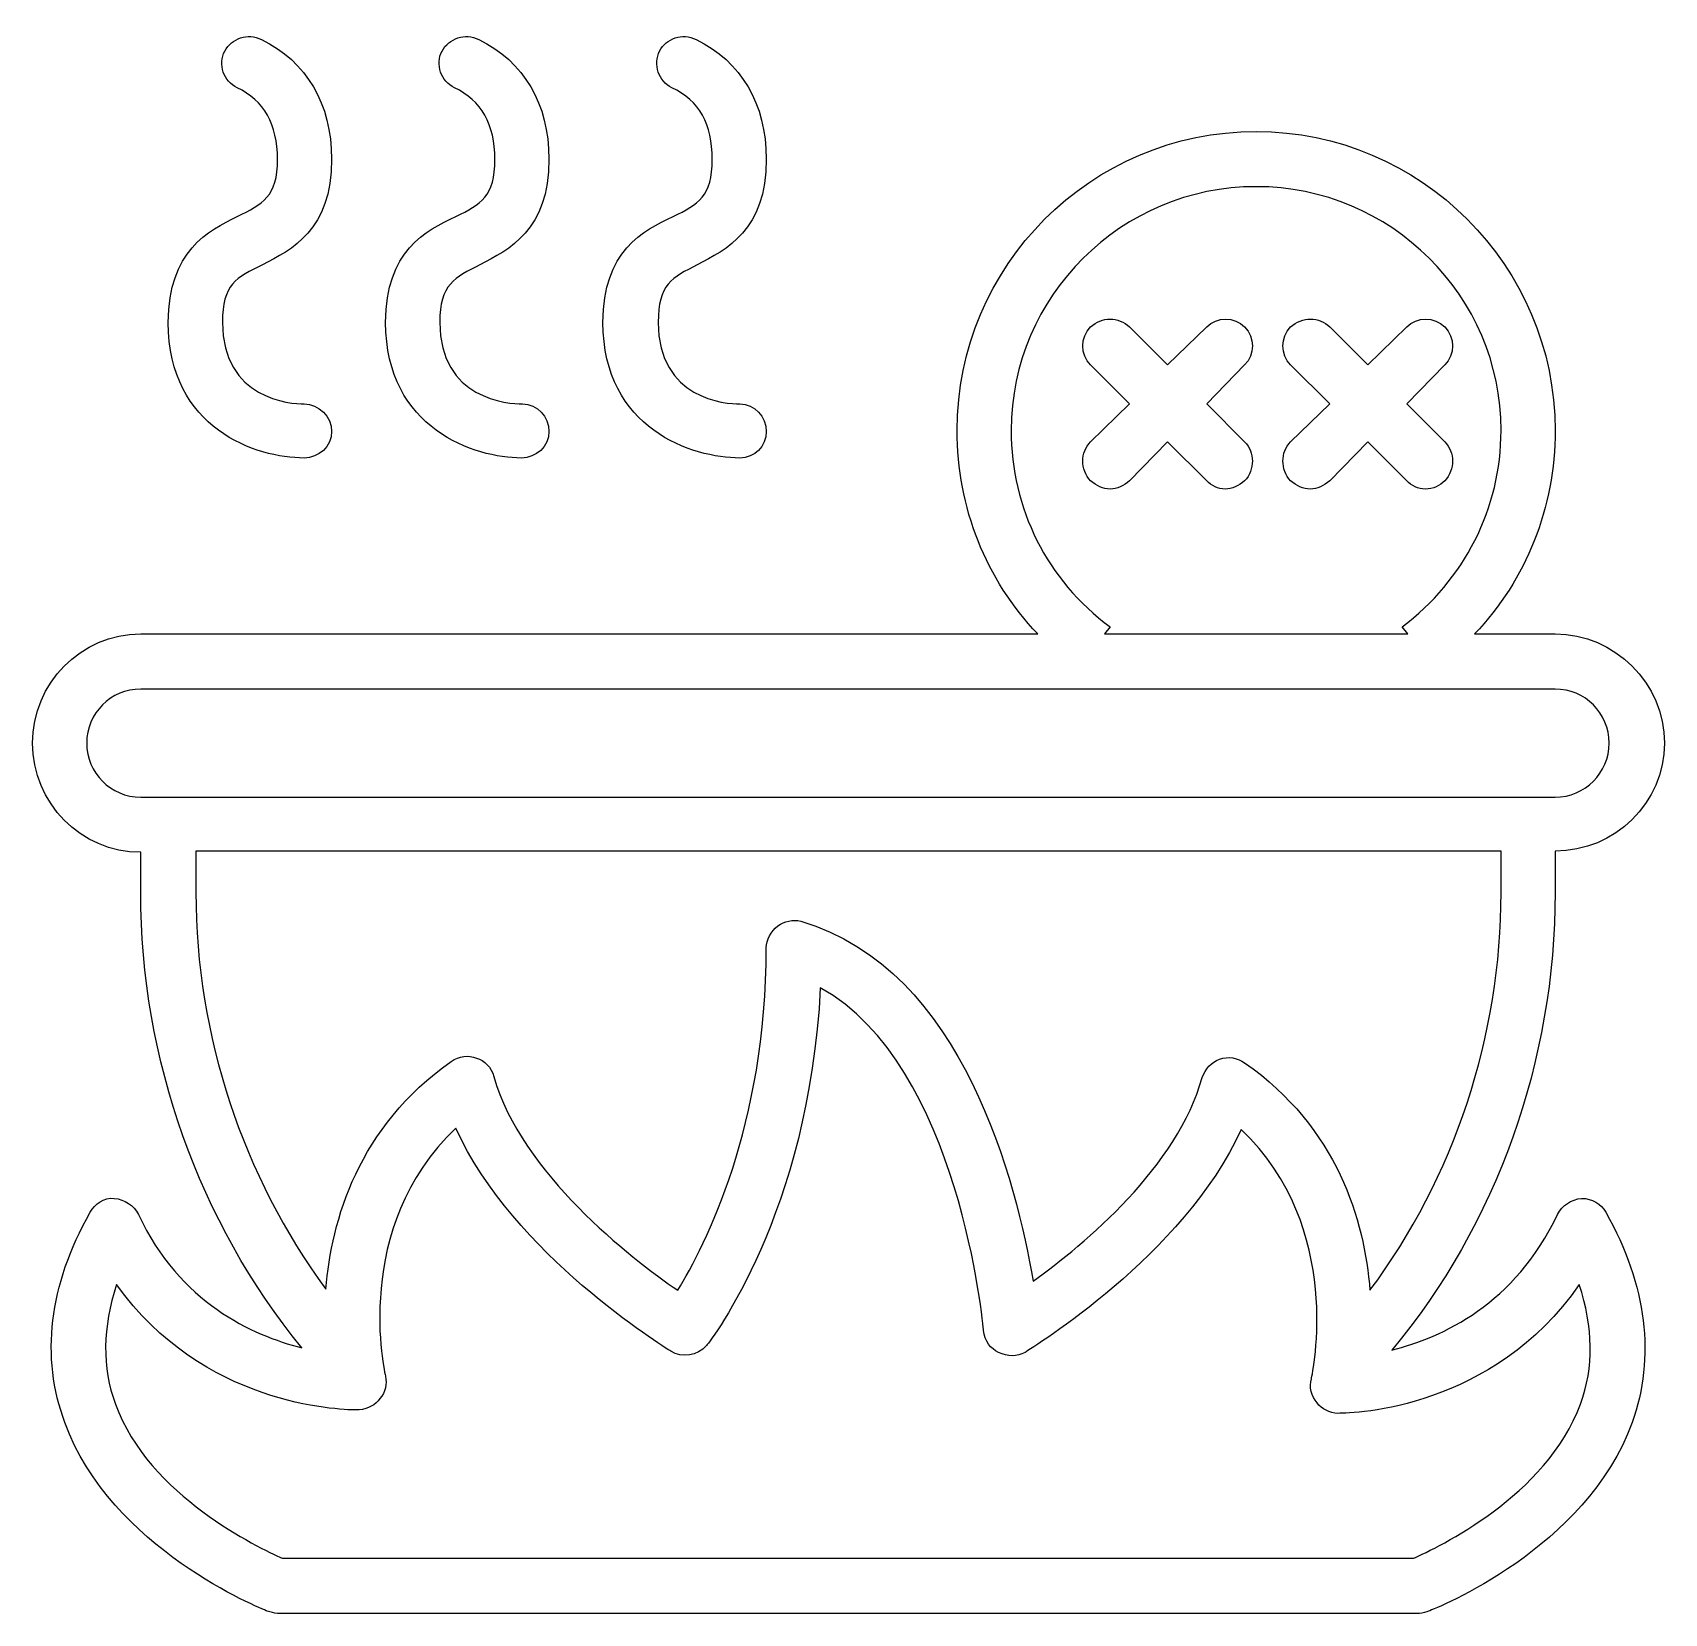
# Model space of a CAD drawing. Header units: centimetres. Extents: x -10.8 to 10.8, y -10.5 to 10.5.
import ezdxf

# ---------------------------------------------------------------- set-up
doc = ezdxf.new("R2010")
doc.units = ezdxf.units.CM
doc.header["$MEASUREMENT"] = 0
doc.layers.add('Layer 1', color=7, linetype='Continuous')

msp = doc.modelspace()

# ---------------------------------------------------------------- linework, layer by layer
at = {"layer": 'Layer 1'}
for points, knots in [([(-7.22813, 4.87282), (-7.02956, 4.87282), (-6.86184, 5.02562), (-6.86184, 5.22398), (-6.86184, 5.22398), (-6.86184, 5.42273), (-7.02956, 5.59045), (-7.22813, 5.59045), (-7.22813, 5.59045), (-7.39603, 5.59045), (-8.31202, 5.65165), (-8.31202, 6.67424), (-8.31202, 6.67424), (-8.31202, 7.17801), (-8.1288, 7.26971), (-7.77764, 7.43764), (-7.77764, 7.43764), (-7.39603, 7.636), (-6.86184, 7.89563), (-6.86184, 8.84205), (-6.86184, 8.84205), (-6.86184, 9.57481), (-7.19768, 10.13965), (-7.79296, 10.42952), (-7.79296, 10.42952), (-7.97618, 10.52122), (-8.18986, 10.44484), (-8.28138, 10.27693), (-8.28138, 10.27693), (-8.3729, 10.09368), (-8.2967, 9.88), (-8.11348, 9.78851), (-8.11348, 9.78851), (-7.76254, 9.62058), (-7.57929, 9.30006), (-7.57929, 8.84207), (-7.57929, 8.84207), (-7.57929, 8.3383), (-7.77765, 8.2466), (-8.11348, 8.07869), (-8.11348, 8.07869), (-8.49506, 7.89565), (-9.02947, 7.62067), (-9.02947, 6.67426), (-9.02947, 6.67426), (-9.02946, 5.25464), (-7.85405, 4.87282), (-7.22813, 4.87282)], [0, 0, 0, 0, 0.07692308, 0.07692308, 0.07692308, 0.07692308, 0.15384615, 0.15384615, 0.15384615, 0.15384615, 0.23076923, 0.23076923, 0.23076923, 0.23076923, 0.30769231, 0.30769231, 0.30769231, 0.30769231, 0.38461538, 0.38461538, 0.38461538, 0.38461538, 0.46153846, 0.46153846, 0.46153846, 0.46153846, 0.53846154, 0.53846154, 0.53846154, 0.53846154, 0.61538462, 0.61538462, 0.61538462, 0.61538462, 0.69230769, 0.69230769, 0.69230769, 0.69230769, 0.76923077, 0.76923077, 0.76923077, 0.76923077, 0.84615385, 0.84615385, 0.84615385, 0.84615385, 1, 1, 1, 1]), ([(-4.3429, 4.87282), (-4.14454, 4.87282), (-3.97664, 5.02562), (-3.97664, 5.22398), (-3.97664, 5.22398), (-3.97664, 5.42273), (-4.12923, 5.59045), (-4.3278, 5.59045), (-4.3278, 5.59045), (-4.51105, 5.59045), (-5.42683, 5.65165), (-5.42683, 6.67424), (-5.42683, 6.67424), (-5.42683, 7.17801), (-5.22826, 7.26971), (-4.89242, 7.43764), (-4.89242, 7.43764), (-4.51102, 7.636), (-3.97664, 7.89563), (-3.97664, 8.84205), (-3.97664, 8.84205), (-3.97664, 9.57481), (-4.31248, 10.13965), (-4.90774, 10.42952), (-4.90774, 10.42952), (-5.09099, 10.52122), (-5.30464, 10.44484), (-5.39637, 10.27693), (-5.39637, 10.27693), (-5.48789, 10.09368), (-5.41148, 9.88), (-5.22825, 9.78851), (-5.22825, 9.78851), (-4.87731, 9.62058), (-4.69406, 9.30006), (-4.69406, 8.84207), (-4.69406, 8.84207), (-4.69406, 8.3383), (-4.87731, 8.2466), (-5.21315, 8.07869), (-5.21315, 8.07869), (-5.61008, 7.89565), (-6.14425, 7.62067), (-6.14425, 6.67426), (-6.14425, 6.67426), (-6.14423, 5.25464), (-4.95369, 4.87282), (-4.3429, 4.87282)], [0, 0, 0, 0, 0.07692308, 0.07692308, 0.07692308, 0.07692308, 0.15384615, 0.15384615, 0.15384615, 0.15384615, 0.23076923, 0.23076923, 0.23076923, 0.23076923, 0.30769231, 0.30769231, 0.30769231, 0.30769231, 0.38461538, 0.38461538, 0.38461538, 0.38461538, 0.46153846, 0.46153846, 0.46153846, 0.46153846, 0.53846154, 0.53846154, 0.53846154, 0.53846154, 0.61538462, 0.61538462, 0.61538462, 0.61538462, 0.69230769, 0.69230769, 0.69230769, 0.69230769, 0.76923077, 0.76923077, 0.76923077, 0.76923077, 0.84615385, 0.84615385, 0.84615385, 0.84615385, 1, 1, 1, 1]), ([(-1.44251, 4.87282), (-1.24418, 4.87282), (-1.09138, 5.02562), (-1.09138, 5.22398), (-1.09138, 5.22398), (-1.09138, 5.42273), (-1.24418, 5.59045), (-1.44251, 5.59045), (-1.44251, 5.59045), (-1.62576, 5.59045), (-2.52643, 5.65165), (-2.52643, 6.67424), (-2.52643, 6.67424), (-2.52643, 7.17801), (-2.34321, 7.26971), (-2.00737, 7.43764), (-2.00737, 7.43764), (-1.62576, 7.636), (-1.09138, 7.89563), (-1.09138, 8.84205), (-1.09138, 8.84205), (-1.09138, 9.57481), (-1.42722, 10.13965), (-2.02269, 10.42952), (-2.02269, 10.42952), (-2.20573, 10.52122), (-2.41959, 10.44484), (-2.51108, 10.27693), (-2.51108, 10.27693), (-2.58752, 10.09368), (-2.52643, 9.88), (-2.3432, 9.78851), (-2.3432, 9.78851), (-1.9767, 9.62058), (-1.80903, 9.30006), (-1.80903, 8.84207), (-1.80903, 8.84207), (-1.80903, 8.3383), (-1.99204, 8.2466), (-2.32788, 8.07869), (-2.32788, 8.07869), (-2.72476, 7.89565), (-3.25916, 7.62067), (-3.25916, 6.67426), (-3.25916, 6.67426), (-3.25919, 5.25464), (-2.06846, 4.87282), (-1.44251, 4.87282)], [0, 0, 0, 0, 0.07692308, 0.07692308, 0.07692308, 0.07692308, 0.15384615, 0.15384615, 0.15384615, 0.15384615, 0.23076923, 0.23076923, 0.23076923, 0.23076923, 0.30769231, 0.30769231, 0.30769231, 0.30769231, 0.38461538, 0.38461538, 0.38461538, 0.38461538, 0.46153846, 0.46153846, 0.46153846, 0.46153846, 0.53846154, 0.53846154, 0.53846154, 0.53846154, 0.61538462, 0.61538462, 0.61538462, 0.61538462, 0.69230769, 0.69230769, 0.69230769, 0.69230769, 0.76923077, 0.76923077, 0.76923077, 0.76923077, 0.84615385, 0.84615385, 0.84615385, 0.84615385, 1, 1, 1, 1]), ([(9.73177, -4.95791), (9.59427, -4.9732), (9.47229, -5.04943), (9.41102, -5.17159), (9.41102, -5.17159), (8.84619, -6.36211), (7.88467, -6.80518), (7.21297, -6.97293), (7.21297, -6.97293), (8.60209, -5.30904), (9.3806, -3.12589), (9.3806, -0.89728), (9.3806, -0.89728), (9.3806, -0.89728), (9.3806, -0.34774), (9.3806, -0.34774), (9.3806, -0.34774), (10.17446, -0.34774), (10.83081, 0.29329), (10.83081, 1.08715), (10.83081, 1.08715), (10.83081, 1.88098), (10.17446, 2.53733), (9.3806, 2.53733), (9.3806, 2.53733), (9.3806, 2.53733), (8.31202, 2.53734), (8.31202, 2.53734), (8.31202, 2.53734), (8.99901, 3.25497), (9.38059, 4.21652), (9.38059, 5.23934), (9.38059, 5.23934), (9.38059, 7.42236), (7.5946, 9.20838), (5.41165, 9.20838), (5.41165, 9.20838), (3.21339, 9.20838), (1.4425, 7.42236), (1.4425, 5.23934), (1.4425, 5.23934), (1.4425, 4.21651), (1.82429, 3.25496), (2.51126, 2.53734), (2.51126, 2.53734), (2.51126, 2.53734), (-9.39575, 2.53734), (-9.39575, 2.53734), (-9.39575, 2.53734), (-10.18958, 2.53731), (-10.8308, 1.88096), (-10.8308, 1.08713), (-10.8308, 1.08713), (-10.8308, 0.29327), (-10.18958, -0.36305), (-9.39575, -0.36305), (-9.39575, -0.36305), (-9.39575, -0.36305), (-9.39575, -0.89727), (-9.39575, -0.89727), (-9.39575, -0.89727), (-9.39575, -3.11056), (-8.61724, -5.2784), (-7.25858, -6.94228), (-7.25858, -6.94228), (-7.91512, -6.77453), (-8.87688, -6.34723), (-9.42639, -5.17158), (-9.42639, -5.17158), (-9.48748, -5.04942), (-9.6094, -4.9732), (-9.74691, -4.9579), (-9.74691, -4.9579), (-9.88439, -4.94255), (-10.00655, -5.03407), (-10.06743, -5.14094), (-10.06743, -5.14094), (-10.61691, -6.11821), (-10.72396, -7.06444), (-10.40326, -7.93447), (-10.40326, -7.93447), (-9.79265, -9.61365), (-7.79299, -10.4075), (-7.71657, -10.43814), (-7.71657, -10.43814), (-7.67082, -10.45343), (-7.62505, -10.46878), (-7.5793, -10.46878), (-7.5793, -10.46878), (-7.5793, -10.46878), (7.57923, -10.46878), (7.57923, -10.46878), (7.57923, -10.46878), (7.625, -10.46878), (7.67096, -10.45343), (7.70139, -10.43814), (7.70139, -10.43814), (7.79291, -10.4075), (9.79284, -9.61365), (10.40339, -7.93447), (10.40339, -7.93447), (10.7088, -7.06444), (10.60177, -6.11821), (10.05226, -5.14095), (10.05226, -5.14095), (9.9912, -5.03408), (9.86904, -4.95791), (9.73177, -4.95791)], [0, 0, 0, 0, 0.03571429, 0.03571429, 0.03571429, 0.03571429, 0.07142857, 0.07142857, 0.07142857, 0.07142857, 0.10714286, 0.10714286, 0.10714286, 0.10714286, 0.14285714, 0.14285714, 0.14285714, 0.14285714, 0.17857143, 0.17857143, 0.17857143, 0.17857143, 0.21428571, 0.21428571, 0.21428571, 0.21428571, 0.25, 0.25, 0.25, 0.25, 0.28571429, 0.28571429, 0.28571429, 0.28571429, 0.32142857, 0.32142857, 0.32142857, 0.32142857, 0.35714286, 0.35714286, 0.35714286, 0.35714286, 0.39285714, 0.39285714, 0.39285714, 0.39285714, 0.42857143, 0.42857143, 0.42857143, 0.42857143, 0.46428571, 0.46428571, 0.46428571, 0.46428571, 0.5, 0.5, 0.5, 0.5, 0.53571429, 0.53571429, 0.53571429, 0.53571429, 0.57142857, 0.57142857, 0.57142857, 0.57142857, 0.60714286, 0.60714286, 0.60714286, 0.60714286, 0.64285714, 0.64285714, 0.64285714, 0.64285714, 0.67857143, 0.67857143, 0.67857143, 0.67857143, 0.71428571, 0.71428571, 0.71428571, 0.71428571, 0.75, 0.75, 0.75, 0.75, 0.78571429, 0.78571429, 0.78571429, 0.78571429, 0.82142857, 0.82142857, 0.82142857, 0.82142857, 0.85714286, 0.85714286, 0.85714286, 0.85714286, 0.89285714, 0.89285714, 0.89285714, 0.89285714, 0.92857143, 0.92857143, 0.92857143, 0.92857143, 1, 1, 1, 1]), ([(2.16014, 5.23932), (2.16014, 7.02542), (3.62564, 8.4756), (5.41168, 8.4756), (5.41168, 8.4756), (7.1977, 8.4756), (8.6632, 7.02542), (8.6632, 5.23932), (8.6632, 5.23932), (8.6632, 4.20117), (8.17454, 3.25494), (7.35031, 2.62883), (7.35031, 2.62883), (7.35031, 2.62883), (7.4267, 2.53731), (7.4267, 2.53731), (7.4267, 2.53731), (7.4267, 2.53731), (3.39664, 2.53731), (3.39664, 2.53731), (3.39664, 2.53731), (3.39664, 2.53731), (3.47281, 2.62883), (3.47281, 2.62883), (3.47281, 2.62883), (2.63321, 3.25494), (2.16014, 4.20115), (2.16014, 5.23932)], [0, 0, 0, 0, 0.125, 0.125, 0.125, 0.125, 0.25, 0.25, 0.25, 0.25, 0.375, 0.375, 0.375, 0.375, 0.5, 0.5, 0.5, 0.5, 0.625, 0.625, 0.625, 0.625, 0.75, 0.75, 0.75, 0.75, 1, 1, 1, 1]), ([(3.73248, 4.56762), (3.73248, 4.56762), (4.23622, 5.08689), (4.23622, 5.08689), (4.23622, 5.08689), (4.23622, 5.08689), (4.75531, 4.56762), (4.75531, 4.56762), (4.75531, 4.56762), (4.81619, 4.50674), (4.90792, 4.46078), (4.99944, 4.46078), (4.99944, 4.46078), (5.09117, 4.46078), (5.18269, 4.50674), (5.25886, 4.56762), (5.25886, 4.56762), (5.39636, 4.72042), (5.39636, 4.94941), (5.25886, 5.08689), (5.25886, 5.08689), (5.25886, 5.08689), (4.75533, 5.59044), (4.75533, 5.59044), (4.75533, 5.59044), (4.75533, 5.59044), (5.25886, 6.10939), (5.25886, 6.10939), (5.25886, 6.10939), (5.39636, 6.24687), (5.39636, 6.47589), (5.25886, 6.61316), (5.25886, 6.61316), (5.12159, 6.75064), (4.89257, 6.75064), (4.75533, 6.61316), (4.75533, 6.61316), (4.75533, 6.61316), (4.23624, 6.10939), (4.23624, 6.10939), (4.23624, 6.10939), (4.23624, 6.10939), (3.7325, 6.61316), (3.7325, 6.61316), (3.7325, 6.61316), (3.5797, 6.75064), (3.366, 6.75064), (3.21341, 6.61316), (3.21341, 6.61316), (3.07614, 6.47589), (3.07614, 6.2469), (3.21341, 6.10939), (3.21341, 6.10939), (3.21341, 6.10939), (3.7325, 5.59044), (3.7325, 5.59044), (3.7325, 5.59044), (3.7325, 5.59044), (3.21341, 5.08688), (3.21341, 5.08688), (3.21341, 5.08688), (3.07614, 4.9494), (3.07614, 4.72041), (3.21341, 4.56761), (3.21341, 4.56761), (3.28985, 4.50673), (3.38137, 4.46077), (3.47283, 4.46077), (3.47283, 4.46077), (3.56455, 4.46078), (3.65607, 4.50677), (3.73248, 4.56762)], [0, 0, 0, 0, 0.05263158, 0.05263158, 0.05263158, 0.05263158, 0.10526316, 0.10526316, 0.10526316, 0.10526316, 0.15789474, 0.15789474, 0.15789474, 0.15789474, 0.21052632, 0.21052632, 0.21052632, 0.21052632, 0.26315789, 0.26315789, 0.26315789, 0.26315789, 0.31578947, 0.31578947, 0.31578947, 0.31578947, 0.36842105, 0.36842105, 0.36842105, 0.36842105, 0.42105263, 0.42105263, 0.42105263, 0.42105263, 0.47368421, 0.47368421, 0.47368421, 0.47368421, 0.52631579, 0.52631579, 0.52631579, 0.52631579, 0.57894737, 0.57894737, 0.57894737, 0.57894737, 0.63157895, 0.63157895, 0.63157895, 0.63157895, 0.68421053, 0.68421053, 0.68421053, 0.68421053, 0.73684211, 0.73684211, 0.73684211, 0.73684211, 0.78947368, 0.78947368, 0.78947368, 0.78947368, 0.84210526, 0.84210526, 0.84210526, 0.84210526, 0.89473684, 0.89473684, 0.89473684, 0.89473684, 1, 1, 1, 1]), ([(5.86968, 4.56762), (5.94585, 4.50674), (6.03758, 4.46078), (6.1291, 4.46078), (6.1291, 4.46078), (6.22083, 4.46078), (6.31235, 4.50674), (6.38858, 4.56762), (6.38858, 4.56762), (6.38858, 4.56762), (6.89253, 5.08689), (6.89253, 5.08689), (6.89253, 5.08689), (6.89253, 5.08689), (7.41138, 4.56762), (7.41138, 4.56762), (7.41138, 4.56762), (7.47247, 4.50674), (7.56418, 4.46078), (7.6557, 4.46078), (7.6557, 4.46078), (7.76251, 4.46078), (7.85403, 4.50674), (7.91512, 4.56762), (7.91512, 4.56762), (8.05257, 4.72042), (8.05257, 4.94941), (7.91512, 5.08689), (7.91512, 5.08689), (7.91512, 5.08689), (7.41138, 5.59044), (7.41138, 5.59044), (7.41138, 5.59044), (7.41138, 5.59044), (7.91512, 6.10939), (7.91512, 6.10939), (7.91512, 6.10939), (8.05257, 6.24687), (8.05257, 6.47589), (7.91512, 6.61316), (7.91512, 6.61316), (7.77785, 6.75064), (7.54883, 6.75064), (7.41138, 6.61316), (7.41138, 6.61316), (7.41138, 6.61316), (6.89253, 6.10939), (6.89253, 6.10939), (6.89253, 6.10939), (6.89253, 6.10939), (6.38858, 6.61316), (6.38858, 6.61316), (6.38858, 6.61316), (6.25129, 6.75064), (6.02229, 6.75064), (5.86971, 6.61316), (5.86971, 6.61316), (5.73221, 6.47589), (5.73221, 6.2469), (5.86971, 6.10939), (5.86971, 6.10939), (5.86971, 6.10939), (6.38858, 5.59044), (6.38858, 5.59044), (6.38858, 5.59044), (6.38858, 5.59044), (5.86971, 5.08688), (5.86971, 5.08688), (5.86971, 5.08688), (5.73215, 4.94944), (5.73215, 4.72044), (5.86968, 4.56762)], [0, 0, 0, 0, 0.05263158, 0.05263158, 0.05263158, 0.05263158, 0.10526316, 0.10526316, 0.10526316, 0.10526316, 0.15789474, 0.15789474, 0.15789474, 0.15789474, 0.21052632, 0.21052632, 0.21052632, 0.21052632, 0.26315789, 0.26315789, 0.26315789, 0.26315789, 0.31578947, 0.31578947, 0.31578947, 0.31578947, 0.36842105, 0.36842105, 0.36842105, 0.36842105, 0.42105263, 0.42105263, 0.42105263, 0.42105263, 0.47368421, 0.47368421, 0.47368421, 0.47368421, 0.52631579, 0.52631579, 0.52631579, 0.52631579, 0.57894737, 0.57894737, 0.57894737, 0.57894737, 0.63157895, 0.63157895, 0.63157895, 0.63157895, 0.68421053, 0.68421053, 0.68421053, 0.68421053, 0.73684211, 0.73684211, 0.73684211, 0.73684211, 0.78947368, 0.78947368, 0.78947368, 0.78947368, 0.84210526, 0.84210526, 0.84210526, 0.84210526, 0.89473684, 0.89473684, 0.89473684, 0.89473684, 1, 1, 1, 1]), ([(-10.11338, 1.08713), (-10.11338, 1.48424), (-9.79265, 1.80473), (-9.39575, 1.80473), (-9.39575, 1.80473), (-9.39575, 1.80473), (9.38059, 1.80474), (9.38059, 1.80474), (9.38059, 1.80474), (9.77752, 1.80474), (10.09801, 1.48425), (10.09801, 1.08714), (10.09801, 1.08714), (10.09801, 0.69042), (9.77752, 0.36993), (9.38059, 0.36993), (9.38059, 0.36993), (9.38059, 0.36993), (-9.39575, 0.36993), (-9.39575, 0.36993), (-9.39575, 0.36993), (-9.79265, 0.36993), (-10.11338, 0.69042), (-10.11338, 1.08713)], [0, 0, 0, 0, 0.14285714, 0.14285714, 0.14285714, 0.14285714, 0.28571429, 0.28571429, 0.28571429, 0.28571429, 0.42857143, 0.42857143, 0.42857143, 0.42857143, 0.57142857, 0.57142857, 0.57142857, 0.57142857, 0.71428571, 0.71428571, 0.71428571, 0.71428571, 1, 1, 1, 1]), ([(-8.6632, -0.34776), (-8.6632, -0.34776), (8.66317, -0.34776), (8.66317, -0.34776), (8.66317, -0.34776), (8.66317, -0.34776), (8.66317, -0.8973), (8.66317, -0.8973), (8.66317, -0.8973), (8.66317, -2.8054), (8.03727, -4.68296), (6.92295, -6.1791), (6.92295, -6.1791), (6.84651, -5.24779), (6.49538, -4.02661), (5.25885, -3.15655), (5.25885, -3.15655), (5.16733, -3.09572), (5.04517, -3.06508), (4.92301, -3.11062), (4.92301, -3.11062), (4.8162, -3.15655), (4.73997, -3.23278), (4.69404, -3.35494), (4.69404, -3.35494), (4.37355, -4.53059), (3.13702, -5.56871), (2.45, -6.05694), (2.45, -6.05694), (2.23638, -4.78977), (1.53428, -1.90478), (-0.63335, -1.27909), (-0.63335, -1.27909), (-0.74019, -1.24845), (-0.84724, -1.27909), (-0.93876, -1.33997), (-0.93876, -1.33997), (-1.03049, -1.41657), (-1.09137, -1.52343), (-1.09137, -1.63024), (-1.09137, -1.63024), (-1.09137, -3.99641), (-1.90052, -5.58364), (-2.26702, -6.17912), (-2.26702, -6.17912), (-2.89271, -5.75176), (-4.34289, -4.6221), (-4.70936, -3.33961), (-4.70936, -3.33961), (-4.73979, -3.21745), (-4.83152, -3.12593), (-4.93836, -3.09574), (-4.93836, -3.09574), (-5.0452, -3.04976), (-5.16736, -3.0651), (-5.2742, -3.14127), (-5.2742, -3.14127), (-6.5107, -4.0113), (-6.86186, -5.2478), (-6.93806, -6.16382), (-6.93806, -6.16382), (-8.03709, -4.66805), (-8.6632, -2.80541), (-8.6632, -0.89732), (-8.6632, -0.89732), (-8.6632, -0.89732), (-8.66317, -0.34776), (-8.66317, -0.34776), (-8.66317, -0.34776), (-8.66317, -0.34776), (-8.6632, -0.34776), (-8.6632, -0.34776)], [0, 0, 0, 0, 0.05263158, 0.05263158, 0.05263158, 0.05263158, 0.10526316, 0.10526316, 0.10526316, 0.10526316, 0.15789474, 0.15789474, 0.15789474, 0.15789474, 0.21052632, 0.21052632, 0.21052632, 0.21052632, 0.26315789, 0.26315789, 0.26315789, 0.26315789, 0.31578947, 0.31578947, 0.31578947, 0.31578947, 0.36842105, 0.36842105, 0.36842105, 0.36842105, 0.42105263, 0.42105263, 0.42105263, 0.42105263, 0.47368421, 0.47368421, 0.47368421, 0.47368421, 0.52631579, 0.52631579, 0.52631579, 0.52631579, 0.57894737, 0.57894737, 0.57894737, 0.57894737, 0.63157895, 0.63157895, 0.63157895, 0.63157895, 0.68421053, 0.68421053, 0.68421053, 0.68421053, 0.73684211, 0.73684211, 0.73684211, 0.73684211, 0.78947368, 0.78947368, 0.78947368, 0.78947368, 0.84210526, 0.84210526, 0.84210526, 0.84210526, 0.89473684, 0.89473684, 0.89473684, 0.89473684, 1, 1, 1, 1]), ([(9.71643, -7.69055), (9.27378, -8.91171), (7.80828, -9.59875), (7.50287, -9.73581), (7.50287, -9.73581), (7.50287, -9.73581), (-7.51821, -9.73581), (-7.51821, -9.73581), (-7.51821, -9.73581), (-7.82341, -9.59876), (-9.28891, -8.91174), (-9.73158, -7.69055), (-9.73158, -7.69055), (-9.91483, -7.20189), (-9.8997, -6.66772), (-9.71647, -6.10289), (-9.71647, -6.10289), (-8.57149, -7.70542), (-6.77015, -7.76672), (-6.54115, -7.76672), (-6.54115, -7.76672), (-6.54115, -7.76672), (-6.49541, -7.76672), (-6.49541, -7.76672), (-6.49541, -7.76672), (-6.37325, -7.75143), (-6.28173, -7.70544), (-6.22064, -7.61392), (-6.22064, -7.61392), (-6.14425, -7.53775), (-6.12894, -7.41559), (-6.14425, -7.32407), (-6.14425, -7.32407), (-6.15957, -7.29343), (-6.60224, -5.3397), (-5.21315, -4.02659), (-5.21315, -4.02659), (-4.44975, -5.70577), (-2.45005, -6.92693), (-2.35853, -6.98823), (-2.35853, -6.98823), (-2.20576, -7.07975), (-2.0074, -7.04911), (-1.88522, -6.91206), (-1.88522, -6.91206), (-1.82413, -6.83544), (-0.52656, -5.1716), (-0.37397, -2.1644), (-0.37397, -2.1644), (1.47317, -3.17188), (1.79366, -6.68303), (1.79366, -6.71328), (1.79366, -6.71328), (1.80901, -6.85078), (1.88539, -6.9576), (1.99226, -7.00361), (1.99226, -7.00361), (2.11418, -7.06449), (2.23636, -7.06449), (2.34318, -7.00361), (2.34318, -7.00361), (2.43491, -6.94233), (4.44992, -5.7211), (5.21314, -4.04192), (5.21314, -4.04192), (6.58712, -5.3546), (6.15955, -7.27814), (6.14445, -7.35474), (6.14445, -7.35474), (6.11381, -7.46161), (6.14445, -7.58371), (6.22084, -7.67523), (6.22084, -7.67523), (6.28172, -7.75146), (6.38859, -7.81273), (6.4954, -7.81273), (6.4954, -7.81273), (6.72442, -7.81273), (8.5564, -7.75145), (9.70117, -6.10291), (9.70117, -6.10291), (9.88438, -6.66772), (9.89968, -7.20192), (9.71643, -7.69055)], [0, 0, 0, 0, 0.04545455, 0.04545455, 0.04545455, 0.04545455, 0.09090909, 0.09090909, 0.09090909, 0.09090909, 0.13636364, 0.13636364, 0.13636364, 0.13636364, 0.18181818, 0.18181818, 0.18181818, 0.18181818, 0.22727273, 0.22727273, 0.22727273, 0.22727273, 0.27272727, 0.27272727, 0.27272727, 0.27272727, 0.31818182, 0.31818182, 0.31818182, 0.31818182, 0.36363636, 0.36363636, 0.36363636, 0.36363636, 0.40909091, 0.40909091, 0.40909091, 0.40909091, 0.45454545, 0.45454545, 0.45454545, 0.45454545, 0.5, 0.5, 0.5, 0.5, 0.54545455, 0.54545455, 0.54545455, 0.54545455, 0.59090909, 0.59090909, 0.59090909, 0.59090909, 0.63636364, 0.63636364, 0.63636364, 0.63636364, 0.68181818, 0.68181818, 0.68181818, 0.68181818, 0.72727273, 0.72727273, 0.72727273, 0.72727273, 0.77272727, 0.77272727, 0.77272727, 0.77272727, 0.81818182, 0.81818182, 0.81818182, 0.81818182, 0.86363636, 0.86363636, 0.86363636, 0.86363636, 0.90909091, 0.90909091, 0.90909091, 0.90909091, 1, 1, 1, 1])]:
    msp.add_open_spline(points, degree=3, knots=knots, dxfattribs=at)

doc.saveas('drawing.dxf')
